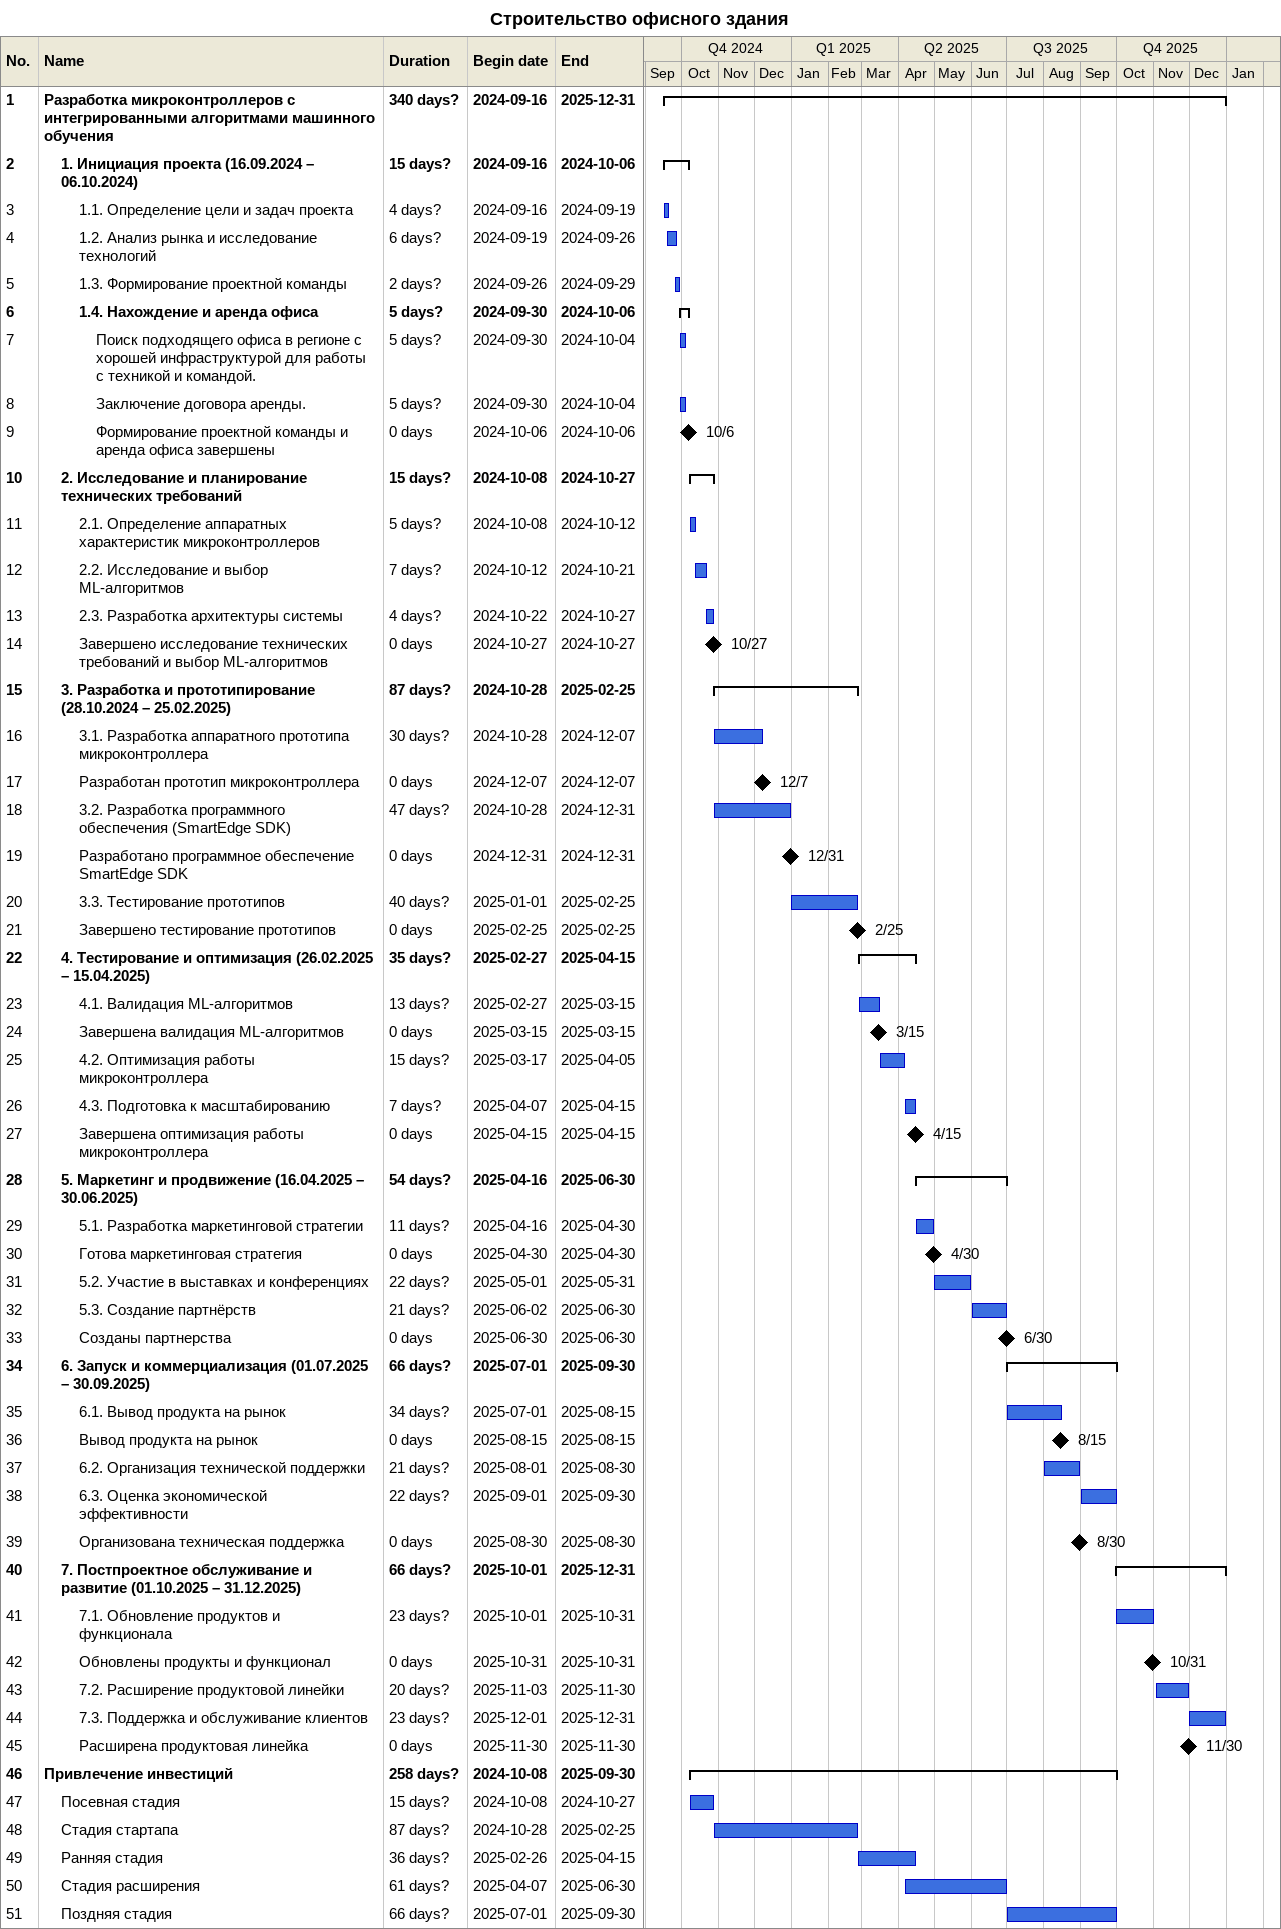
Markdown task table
Строительство офисного здания

| ID | Level | Task | Duration | Start | Finish |
|---|---|---|---|---|---|
| 1 | 1 | **Разработка микроконтроллеров с интегрированными алгоритмами машинного обучения** | 340d? | 2024-09-16 | 2025-12-31 |
| 2 | 2 | **1. Инициация проекта (16.09.2024 – 06.10.2024)** | 15d? | 2024-09-16 | 2024-10-06 |
| 3 | 3 | 1.1. Определение цели и задач проекта | 4d? | 2024-09-16 | 2024-09-19 |
| 4 | 3 | 1.2. Анализ рынка и исследование технологий | 6d? | 2024-09-19 | 2024-09-26 |
| 5 | 3 | 1.3. Формирование проектной команды | 2d? | 2024-09-26 | 2024-09-29 |
| 6 | 3 | **1.4. Нахождение и аренда офиса** | 5d? | 2024-09-30 | 2024-10-06 |
| 7 | 4 | Поиск подходящего офиса в регионе с хорошей инфраструктурой для работы с техникой и командой. | 5d? | 2024-09-30 | 2024-10-04 |
| 8 | 4 | Заключение договора аренды. | 5d? | 2024-09-30 | 2024-10-04 |
| 9 | 4 | Формирование проектной команды и аренда офиса завершены | 0d | 2024-10-06 | 2024-10-06 |
| 10 | 2 | **2. Исследование и планирование технических требований** | 15d? | 2024-10-08 | 2024-10-27 |
| 11 | 3 | 2.1. Определение аппаратных характеристик микроконтроллеров | 5d? | 2024-10-08 | 2024-10-12 |
| 12 | 3 | 2.2. Исследование и выбор ML-алгоритмов | 7d? | 2024-10-12 | 2024-10-21 |
| 13 | 3 | 2.3. Разработка архитектуры системы | 4d? | 2024-10-22 | 2024-10-27 |
| 14 | 3 | Завершено исследование технических требований и выбор ML-алгоритмов | 0d | 2024-10-27 | 2024-10-27 |
| 15 | 2 | **3. Разработка и прототипирование (28.10.2024 – 25.02.2025)** | 87d? | 2024-10-28 | 2025-02-25 |
| 16 | 3 | 3.1. Разработка аппаратного прототипа микроконтроллера | 30d? | 2024-10-28 | 2024-12-07 |
| 17 | 3 | Разработан прототип микроконтроллера | 0d | 2024-12-07 | 2024-12-07 |
| 18 | 3 | 3.2. Разработка программного обеспечения (SmartEdge SDK) | 47d? | 2024-10-28 | 2024-12-31 |
| 19 | 3 | Разработано программное обеспечение SmartEdge SDK | 0d | 2024-12-31 | 2024-12-31 |
| 20 | 3 | 3.3. Тестирование прототипов | 40d? | 2025-01-01 | 2025-02-25 |
| 21 | 3 | Завершено тестирование прототипов | 0d | 2025-02-25 | 2025-02-25 |
| 22 | 2 | **4. Тестирование и оптимизация (26.02.2025 – 15.04.2025)** | 35d? | 2025-02-27 | 2025-04-15 |
| 23 | 3 | 4.1. Валидация ML-алгоритмов | 13d? | 2025-02-27 | 2025-03-15 |
| 24 | 3 | Завершена валидация ML-алгоритмов | 0d | 2025-03-15 | 2025-03-15 |
| 25 | 3 | 4.2. Оптимизация работы микроконтроллера | 15d? | 2025-03-17 | 2025-04-05 |
| 26 | 3 | 4.3. Подготовка к масштабированию | 7d? | 2025-04-07 | 2025-04-15 |
| 27 | 3 | Завершена оптимизация работы микроконтроллера | 0d | 2025-04-15 | 2025-04-15 |
| 28 | 2 | **5. Маркетинг и продвижение (16.04.2025 – 30.06.2025)** | 54d? | 2025-04-16 | 2025-06-30 |
| 29 | 3 | 5.1. Разработка маркетинговой стратегии | 11d? | 2025-04-16 | 2025-04-30 |
| 30 | 3 | Готова маркетинговая стратегия | 0d | 2025-04-30 | 2025-04-30 |
| 31 | 3 | 5.2. Участие в выставках и конференциях | 22d? | 2025-05-01 | 2025-05-31 |
| 32 | 3 | 5.3. Создание партнёрств | 21d? | 2025-06-02 | 2025-06-30 |
| 33 | 3 | Созданы партнерства | 0d | 2025-06-30 | 2025-06-30 |
| 34 | 2 | **6. Запуск и коммерциализация (01.07.2025 – 30.09.2025)** | 66d? | 2025-07-01 | 2025-09-30 |
| 35 | 3 | 6.1. Вывод продукта на рынок | 34d? | 2025-07-01 | 2025-08-15 |
| 36 | 3 | Вывод продукта на рынок | 0d | 2025-08-15 | 2025-08-15 |
| 37 | 3 | 6.2. Организация технической поддержки | 21d? | 2025-08-01 | 2025-08-30 |
| 38 | 3 | 6.3. Оценка экономической эффективности | 22d? | 2025-09-01 | 2025-09-30 |
| 39 | 3 | Организована техническая поддержка | 0d | 2025-08-30 | 2025-08-30 |
| 40 | 2 | **7. Постпроектное обслуживание и развитие (01.10.2025 – 31.12.2025)** | 66d? | 2025-10-01 | 2025-12-31 |
| 41 | 3 | 7.1. Обновление продуктов и функционала | 23d? | 2025-10-01 | 2025-10-31 |
| 42 | 3 | Обновлены продукты и функционал | 0d | 2025-10-31 | 2025-10-31 |
| 43 | 3 | 7.2. Расширение продуктовой линейки | 20d? | 2025-11-03 | 2025-11-30 |
| 44 | 3 | 7.3. Поддержка и обслуживание клиентов | 23d? | 2025-12-01 | 2025-12-31 |
| 45 | 3 | Расширена продуктовая линейка | 0d | 2025-11-30 | 2025-11-30 |
| 46 | 1 | **Привлечение инвестиций** | 258d? | 2024-10-08 | 2025-09-30 |
| 47 | 2 | Посевная стадия | 15d? | 2024-10-08 | 2024-10-27 |
| 48 | 2 | Стадия стартапа | 87d? | 2024-10-28 | 2025-02-25 |
| 49 | 2 | Ранняя стадия | 36d? | 2025-02-26 | 2025-04-15 |
| 50 | 2 | Стадия расширения | 61d? | 2025-04-07 | 2025-06-30 |
| 51 | 2 | Поздняя стадия | 66d? | 2025-07-01 | 2025-09-30 |
